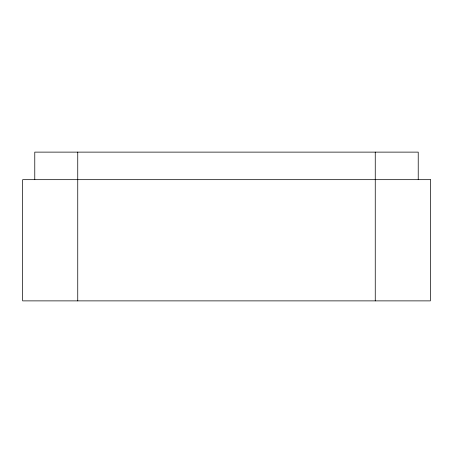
<?xml version="1.0" encoding="UTF-8"?>
<svg xmlns="http://www.w3.org/2000/svg" width="453" height="453" viewBox="0 0 453 453"><rect width="100%" height="100%" fill="white"/><g stroke="black" fill="none" stroke-linecap="round" stroke-linejoin="round"><path stroke-width="0.68" d="M418.227 179.671L418.227 152.123L34.773 152.123L34.773 179.671M375.254 152.123L375.254 300.877M77.746 152.123L77.746 300.877M430.35 179.671L22.65 179.671L22.65 300.877L430.35 300.877L430.35 179.671"/></g></svg>
